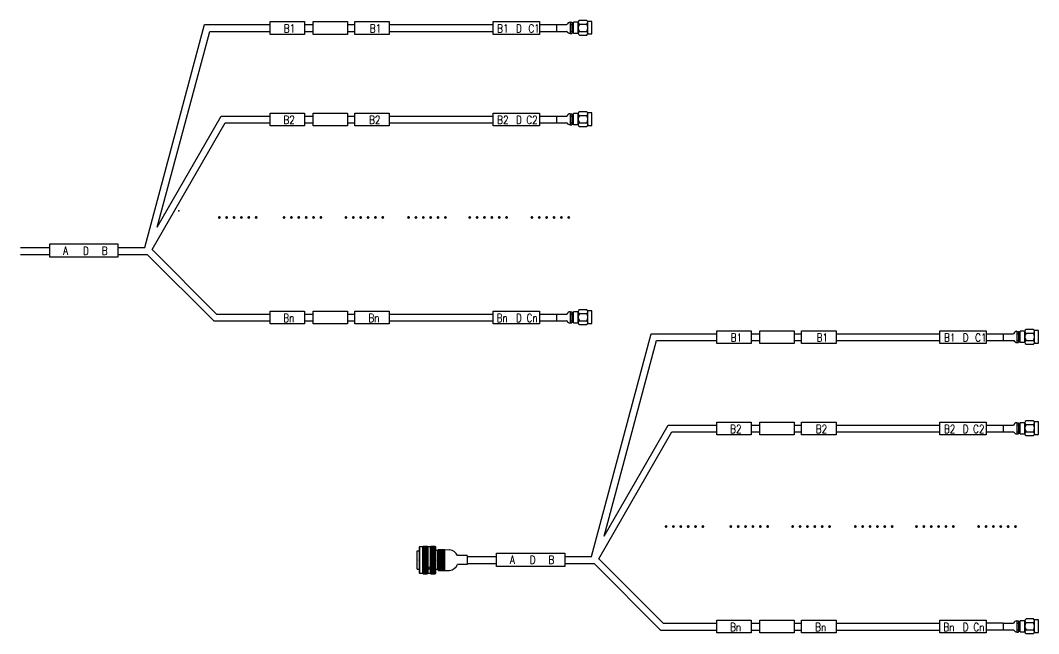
# Model space of a CAD drawing. Header units: inches. Extents: x -3640 to 3889, y -2291 to 954.
# Drawn here: x 89 to 715, y -1075 to -698 of the extents above; entities that cross this region are included whole.
import ezdxf

# ---------------------------------------------------------------- set-up
doc = ezdxf.new("R2010")
doc.units = ezdxf.units.IN
doc.header["$MEASUREMENT"] = 0
doc.layers.add('C', color=2, linetype='Continuous')
doc.styles.add('HZ', font='txt', dxfattribs={"width": 0.8, "bigfont": 'HZDX'})
doc.styles.add('样式 1', font='')
doc.styles.get('样式 1').set_extended_font_data('SimSun')

# ---------------------------------------------------------------- blocks, each defined once
blk = doc.blocks.new('spytjs')
at = {"lineweight": 30}
for p, q in [((-95.65, 94.27), (-55.28, 94.27)), ((-34.11, 94.27), (-28.82, 94.27)), ((-7.65, 94.27), (-3.11, 94.27)), ((18.06, 94.27), (82, 94.27)), ((110.39, 94.27), (120.89, 94.27)), ((120.89, 94.27), (120.89, 90.1)), ((-92.46, 90.1), (-55.28, 90.1)), ((-34.11, 90.1), (-28.82, 90.1)), ((-7.65, 90.1), (-3.11, 90.1)), ((18.06, 90.1), (82, 90.1)), ((110.39, 90.1), (120.89, 90.1)), ((-85.28, 38.03), (-55.28, 38.03)), ((-34.11, 38.03), (-28.82, 38.03)), ((-7.65, 38.03), (-3.11, 38.03)), ((18.06, 38.03), (82, 38.03)), ((110.39, 38.03), (120.89, 38.03)), ((120.89, 38.03), (120.89, 33.87)), ((-82.88, 33.87), (-55.28, 33.87)), ((-34.11, 33.87), (-28.82, 33.87)), ((-7.65, 33.87), (-3.11, 33.87)), ((18.06, 33.87), (82, 33.87)), ((110.39, 33.87), (120.89, 33.87)), ((-208.93, -42.81), (-190.81, -42.81)), ((-148.8, -42.81), (-132.38, -42.81)), ((-208.93, -47.13), (-190.81, -47.13)), ((-148.8, -47.13), (-130.84, -47.13)), ((-88.25, -83.82), (-55.28, -83.82)), ((-34.11, -83.82), (-28.82, -83.82)), ((-7.65, -83.82), (-3.11, -83.82)), ((18.06, -83.82), (82, -83.82)), ((-89.98, -87.99), (-55.28, -87.99)), ((-34.11, -87.99), (-28.82, -87.99)), ((-7.65, -87.99), (-3.11, -87.99)), ((18.06, -87.99), (82, -87.99))]:
    blk.add_line(p, q, dxfattribs=at)
for p, q in [((-208.93, -42.81), (-208.93, -47.13)), ((120.89, -83.82), (110.39, -83.82)), ((120.89, -83.82), (120.89, -87.99)), ((120.89, -87.99), (110.39, -87.99))]:
    blk.add_line(p, q)
at = {"linetype": 'Continuous', "lineweight": 30}
for points in [[(-132.38, -42.81), (-95.65, 94.27)], [(-124.71, -30.25), (-92.46, 90.1)], [(-124.71, -30.25), (-85.28, 38.03)], [(-127.92, -44.15), (-82.88, 33.87)], [(-130.84, -47.13), (-89.98, -87.99)], [(-127.92, -44.15), (-88.25, -83.82)]]:
    blk.add_lwpolyline(points, dxfattribs=at)
at = {"lineweight": 30}
for points in [[(-55.28, 96.11), (-34.11, 96.11), (-34.11, 88.31), (-55.28, 88.31)], [(-28.82, 96.11), (-7.65, 96.11), (-7.65, 88.31), (-28.82, 88.31)], [(82, 96.11), (110.39, 96.11), (110.39, 88.31), (82, 88.31)], [(-55.28, 39.88), (-34.11, 39.88), (-34.11, 32.07), (-55.28, 32.07)], [(-28.82, 39.88), (-7.65, 39.88), (-7.65, 32.07), (-28.82, 32.07)], [(-3.11, 39.88), (18.06, 39.88), (18.06, 32.07), (-3.11, 32.07)], [(82, 39.88), (110.39, 39.88), (110.39, 32.07), (82, 32.07)], [(-190.88, -40.62), (-148.87, -40.62), (-148.87, -48.84), (-190.88, -48.84)], [(-55.28, -81.98), (-34.11, -81.98), (-34.11, -89.78), (-55.28, -89.78)], [(-28.82, -81.98), (-7.65, -81.98), (-7.65, -89.78), (-28.82, -89.78)], [(-3.11, -81.98), (18.06, -81.98), (18.06, -89.78), (-3.11, -89.78)], [(82, -81.98), (110.39, -81.98), (110.39, -89.78), (82, -89.78)]]:
    blk.add_lwpolyline(points, close=True, dxfattribs=at)
blk.add_lwpolyline([(-3.11, 96.11), (18.06, 96.11), (18.06, 88.31), (-3.11, 88.31)], close=True)
at = {"style": 'HZ', "width": 0.8}
for s, p in [('B1', (-46.82, 89.41)), ('B1', (84.43, 89.41)), ('D', (95.98, 89.41)), ('C1', (103.59, 89.41)), ('B2', (-47.12, 33.18)), ('B2', (5.55, 33.18)), ('B2', (84.43, 33.18)), ('D', (95.98, 33.18)), ('C2', (102.33, 33.18)), ('A', (-182.64, -47.24)), ('D', (-170.41, -47.33)), ('B', (-158.91, -47.33)), ('Bn', (-47.19, -88.68)), ('Bn', (5.17, -88.68)), ('Bn', (84.04, -88.68)), ('D', (95.98, -88.68)), ('Cn', (102.5, -88.68))]:
    blk.add_text(s, height=5, dxfattribs=at).set_placement(p)
at = {"lineweight": 20, "style": 'HZ', "width": 0.8}
blk.add_text('B1', height=5, dxfattribs=at).set_placement((6.06, 89.41))
at = {"style": '样式 1'}
for p in [(-88.81, -29.51), (-48.96, -29.51), (-10.89, -29.51), (27.63, -29.51), (65.26, -29.51), (103.51, -29.51)]:
    blk.add_text('……', height=10, dxfattribs=at).set_placement(p)
blk = doc.blocks.new('spytjs-z1')
at = {"lineweight": 30}
h = blk.add_hatch(dxfattribs=at)
h.set_pattern_fill('ANSI37', color=256, scale=3, angle=180, style=0)
h.set_pattern_definition([(315, (-27.04582, 8.43554), (-0.265165, -0.265165), []), (225, (-27.04582, 8.43554), (-0.265165, 0.265165), [])])
h.paths.add_polyline_path([(-27.05, -8.44), (-24.38, -8.44), (-24.38, 8.44), (-27.05, 8.44)])
h = blk.add_hatch(dxfattribs=at)
h.set_pattern_fill('ANSI37', color=256, scale=3, angle=180, style=0)
h.set_pattern_definition([(315, (-22.2578, 8.43554), (-0.265165, -0.265165), []), (225, (-22.2578, 8.43554), (-0.265165, 0.265165), [])])
h.paths.add_polyline_path([(-22.26, -8.44), (-19.59, -8.44), (-19.59, 8.44), (-22.26, 8.44)])
for p, q in [((-29.28, 8.16), (-29.5, 7.94)), ((-29.5, 7.94), (-29.5, -7.94)), ((-27.05, 8.44), (-27.32, 8.16)), ((-27.05, -8.44), (-27.05, 8.44)), ((-24.38, 8.44), (-24.1, 8.16)), ((-22.26, 8.44), (-22.54, 8.16)), ((-22.26, -8.44), (-22.26, 8.44)), ((-19.59, 8.44), (-19.31, 8.16)), ((-19.31, -8.16), (-19.31, 8.16)), ((-17.58, 6.43), (-18.17, 5.84)), ((-17.58, 6.43), (-17.58, -6.43)), ((-17.58, 6.43), (-13.98, 6.43)), ((-13.98, 6.43), (-13.98, -6.43)), ((-13.98, 6.43), (-10.76, 6.38)), ((-30.81, 5.63), (-29.5, 5.63)), ((-30.81, -5.63), (-30.81, 5.63)), ((-18.17, 5.84), (-19.31, 5.84)), ((-18.17, 5.84), (-18.17, -5.84)), ((-17.58, 5.93), (-13.98, 5.93)), ((-17.58, 5.47), (-13.98, 5.47)), ((-17.58, 5), (-13.98, 5)), ((-17.58, 4.53), (-13.98, 4.53)), ((-17.58, 4.02), (-13.98, 4.02)), ((-17.58, 3.56), (-13.98, 3.56)), ((-17.58, 3.09), (-13.98, 3.09)), ((-17.58, 2.63), (-13.98, 2.63)), ((-17.58, 2.11), (-13.98, 2.11)), ((-17.58, 1.65), (-13.98, 1.65)), ((-17.58, 1.18), (-13.98, 1.18)), ((-17.58, 0.72), (-13.98, 0.72)), ((-17.58, 0.21), (-13.98, 0.21)), ((0, 2.79), (-5.92, 2.79)), ((0, 2.79), (0, -2.79)), ((-30.81, -5.63), (-29.5, -5.63)), ((-18.17, -5.84), (-19.31, -5.84)), ((-17.58, -6.43), (-18.17, -5.84)), ((-17.58, -0.26), (-13.98, -0.26)), ((-17.58, -0.72), (-13.98, -0.72)), ((-17.58, -1.24), (-13.98, -1.24)), ((-17.58, -1.7), (-13.98, -1.7)), ((-17.58, -2.17), (-13.98, -2.17)), ((-17.58, -2.63), (-13.98, -2.63)), ((-17.58, -3.15), (-13.98, -3.15)), ((-17.58, -3.61), (-13.98, -3.61)), ((-17.58, -4.08), (-13.98, -4.08)), ((-17.58, -4.54), (-13.98, -4.54)), ((-17.58, -5.05), (-13.98, -5.05)), ((-17.58, -5.52), (-13.98, -5.52)), ((-17.58, -5.98), (-13.98, -5.98)), ((0, -2.79), (-5.92, -2.79)), ((-29.5, -7.94), (-29.28, -8.16)), ((-27.32, -8.16), (-27.05, -8.44)), ((-24.1, -8.16), (-24.38, -8.44)), ((-22.54, -8.16), (-22.26, -8.44)), ((-19.31, -8.16), (-19.59, -8.44)), ((-17.58, -6.43), (-13.98, -6.43)), ((-13.98, -6.43), (-10.76, -6.38))]:
    blk.add_line(p, q, dxfattribs=at)
for points in [[(-29.28, -8.16), (-27.32, -8.16), (-27.32, 8.16), (-29.28, 8.16)], [(-27.05, -8.44), (-24.38, -8.44), (-24.38, 8.44), (-27.05, 8.44)], [(-24.1, -8.16), (-22.54, -8.16), (-22.54, 8.16), (-24.1, 8.16)], [(-22.26, -8.44), (-19.59, -8.44), (-19.59, 8.44), (-22.26, 8.44)]]:
    blk.add_lwpolyline(points, close=True, dxfattribs=at)
for centre, radius, start, end in [((-11.63, 0.16), 6.28, 24.75239, 82.10311), ((-23.32, -5.32), 0.854, 23.70215, 156.29785), ((-23.32, -4.63), 0.854, 203.70215, 336.29785), ((-23.32, -4.45), 0.943, 213.99777, 326.00223), ((-11.63, -0.16), 6.28, 277.89689, 335.24761)]:
    blk.add_arc(centre, radius, start, end, dxfattribs=at)
for p in [(-19.31, 0), (-19.31, 0), (-13.98, 0), (-29.5, 0)]:
    blk.add_point(p, dxfattribs=at)
blk = doc.blocks.new('spytjs-y1')
at = {"lineweight": 30}
for p, q in [((0, 2.08), (6.36, 2.08)), ((0, 2.08), (0, -2.08)), ((0, -2.08), (6.47, -2.08))]:
    blk.add_line(p, q, dxfattribs=at)
for centre, radius, start, end in [((8.68, 1.01), 2.56, 94.99255, 155.10725), ((4.74, -3.56), 2.27, 38.62235, 40.5265), ((8.68, -0.78), 2.56, 212.23378, 265.00745)]:
    blk.add_arc(centre, radius, start, end, dxfattribs=at)
at = {"layer": 'C', "color": 0, "lineweight": 30}
for p, q in [((8.46, 3.55), (8.46, -3.32)), ((8.46, 3.55), (9.48, 3.55)), ((8.46, 2.11), (9.48, 2.11)), ((9.48, 3.55), (9.48, -3.22)), ((9.48, 3.09), (10.54, 3.09)), ((10.54, -3.17), (10.54, 3.56)), ((13.41, 3.56), (10.54, 3.56)), ((13.41, -3.17), (13.41, 3.56)), ((18.65, 4.72), (14.08, 4.72)), ((14.08, 2.46), (18.65, 2.46)), ((21.8, 4.11), (19.33, 4.11)), ((19.33, 3.56), (19.33, 4.11)), ((19.33, -3.17), (19.33, 3.56)), ((21.8, -3.63), (21.8, 4.11)), ((8.46, -2.05), (9.48, -2.05)), ((8.46, -3.32), (9.48, -3.32)), ((9.48, -2.88), (10.54, -2.88)), ((9.48, -3.32), (9.48, -3.13)), ((10.54, -3.17), (13.41, -3.17)), ((14.08, -2.06), (18.65, -2.06)), ((14.08, -4.32), (18.65, -4.32)), ((19.33, -3.17), (19.33, -3.63)), ((19.33, -3.63), (21.8, -3.63))]:
    blk.add_line(p, q, dxfattribs=at)
for centre, radius, start, end in [((14.68, 3.59), 1.28, 118.00168, 241.99832), ((17.51, 0.2), 4.1, 146.59685, 213.40315), ((18.05, 3.59), 1.28, 298.00168, 61.99832), ((15.23, 0.2), 4.1, 326.59685, 33.40315), ((14.68, -3.19), 1.28, 118.00168, 241.99832), ((18.05, -3.19), 1.28, 298.00168, 61.99832)]:
    blk.add_arc(centre, radius, start, end, dxfattribs=at)
blk = doc.blocks.new('spytjs-y2')
at = {"lineweight": 30}
for p, q in [((0, 2.08), (6.36, 2.08)), ((0, 2.08), (0, -2.08)), ((0, -2.08), (6.47, -2.08))]:
    blk.add_line(p, q, dxfattribs=at)
for centre, radius, start, end in [((8.68, 1.01), 2.56, 94.99255, 155.10725), ((4.74, -3.56), 2.27, 38.62235, 40.5265), ((8.68, -0.78), 2.56, 212.23378, 265.00745)]:
    blk.add_arc(centre, radius, start, end, dxfattribs=at)
at = {"layer": 'C', "color": 0, "lineweight": 30}
for p, q in [((8.46, 3.55), (8.46, -3.32)), ((8.46, 3.55), (9.48, 3.55)), ((8.46, 2.11), (9.48, 2.11)), ((9.48, 3.55), (9.48, -3.22)), ((9.48, 3.09), (10.54, 3.09)), ((10.54, -3.17), (10.54, 3.56)), ((13.41, 3.56), (10.54, 3.56)), ((13.41, -3.17), (13.41, 3.56)), ((18.65, 4.72), (14.08, 4.72)), ((14.08, 2.46), (18.65, 2.46)), ((21.8, 4.11), (19.33, 4.11)), ((19.33, 3.56), (19.33, 4.11)), ((19.33, -3.17), (19.33, 3.56)), ((21.8, -3.63), (21.8, 4.11)), ((8.46, -2.05), (9.48, -2.05)), ((8.46, -3.32), (9.48, -3.32)), ((9.48, -2.88), (10.54, -2.88)), ((9.48, -3.32), (9.48, -3.13)), ((10.54, -3.17), (13.41, -3.17)), ((14.08, -2.06), (18.65, -2.06)), ((14.08, -4.32), (18.65, -4.32)), ((19.33, -3.17), (19.33, -3.63)), ((19.33, -3.63), (21.8, -3.63))]:
    blk.add_line(p, q, dxfattribs=at)
for centre, radius, start, end in [((14.68, 3.59), 1.28, 118.00168, 241.99832), ((17.51, 0.2), 4.1, 146.59685, 213.40315), ((18.05, 3.59), 1.28, 298.00168, 61.99832), ((15.23, 0.2), 4.1, 326.59685, 33.40315), ((14.68, -3.19), 1.28, 118.00168, 241.99832), ((18.05, -3.19), 1.28, 298.00168, 61.99832)]:
    blk.add_arc(centre, radius, start, end, dxfattribs=at)
blk = doc.blocks.new('spytjs-y3')
at = {"lineweight": 30}
for p, q in [((0, 2.08), (6.36, 2.08)), ((0, 2.08), (0, -2.08)), ((0, -2.08), (6.47, -2.08))]:
    blk.add_line(p, q, dxfattribs=at)
for centre, radius, start, end in [((8.68, 1.01), 2.56, 94.99255, 155.10725), ((4.74, -3.56), 2.27, 38.62235, 40.5265), ((8.68, -0.78), 2.56, 212.23378, 265.00745)]:
    blk.add_arc(centre, radius, start, end, dxfattribs=at)
at = {"layer": 'C', "color": 0, "lineweight": 30}
for p, q in [((8.46, 3.55), (8.46, -3.32)), ((8.46, 3.55), (9.48, 3.55)), ((8.46, 2.11), (9.48, 2.11)), ((9.48, 3.55), (9.48, -3.22)), ((9.48, 3.09), (10.54, 3.09)), ((10.54, -3.17), (10.54, 3.56)), ((13.41, 3.56), (10.54, 3.56)), ((13.41, -3.17), (13.41, 3.56)), ((18.65, 4.72), (14.08, 4.72)), ((14.08, 2.46), (18.65, 2.46)), ((21.8, 4.11), (19.33, 4.11)), ((19.33, 3.56), (19.33, 4.11)), ((19.33, -3.17), (19.33, 3.56)), ((21.8, -3.63), (21.8, 4.11)), ((8.46, -2.05), (9.48, -2.05)), ((8.46, -3.32), (9.48, -3.32)), ((9.48, -2.88), (10.54, -2.88)), ((9.48, -3.32), (9.48, -3.13)), ((10.54, -3.17), (13.41, -3.17)), ((14.08, -2.06), (18.65, -2.06)), ((14.08, -4.32), (18.65, -4.32)), ((19.33, -3.17), (19.33, -3.63)), ((19.33, -3.63), (21.8, -3.63))]:
    blk.add_line(p, q, dxfattribs=at)
for centre, radius, start, end in [((14.68, 3.59), 1.28, 118.00168, 241.99832), ((17.51, 0.2), 4.1, 146.59685, 213.40315), ((18.05, 3.59), 1.28, 298.00168, 61.99832), ((15.23, 0.2), 4.1, 326.59685, 33.40315), ((14.68, -3.19), 1.28, 118.00168, 241.99832), ((18.05, -3.19), 1.28, 298.00168, 61.99832)]:
    blk.add_arc(centre, radius, start, end, dxfattribs=at)

msp = doc.modelspace()

# ---------------------------------------------------------------- linework, layer by layer
at = {"lineweight": 30}
for p, q in [((201.94, -700.61), (242.32, -700.61)), ((263.48, -700.61), (268.78, -700.61)), ((289.95, -700.61), (294.49, -700.61)), ((315.66, -700.61), (379.59, -700.61)), ((407.98, -700.61), (424.85, -700.61)), ((418.48, -700.61), (418.48, -704.77)), ((205.14, -704.77), (242.32, -704.77)), ((263.48, -704.77), (268.78, -704.77)), ((289.95, -704.77), (294.49, -704.77)), ((315.66, -704.77), (379.59, -704.77)), ((407.98, -704.77), (424.96, -704.77)), ((212.31, -756.84), (242.32, -756.84)), ((263.48, -756.84), (268.78, -756.84)), ((289.95, -756.84), (294.49, -756.84)), ((315.66, -756.84), (379.59, -756.84)), ((407.98, -756.84), (424.85, -756.84)), ((418.48, -756.84), (418.48, -761.01)), ((214.72, -761.01), (242.32, -761.01)), ((263.48, -761.01), (268.78, -761.01)), ((289.95, -761.01), (294.49, -761.01)), ((315.66, -761.01), (379.59, -761.01)), ((407.98, -761.01), (424.96, -761.01)), ((88.67, -837.68), (106.79, -837.68)), ((148.79, -837.68), (165.21, -837.68)), ((88.67, -842), (106.79, -842)), ((148.79, -842), (166.76, -842)), ((207.62, -882.86), (242.32, -882.86)), ((209.34, -878.69), (242.32, -878.69)), ((263.48, -878.69), (268.78, -878.69)), ((263.48, -882.86), (268.78, -882.86)), ((289.95, -878.69), (294.49, -878.69)), ((289.95, -882.86), (294.49, -882.86)), ((315.66, -878.69), (379.59, -878.69)), ((315.66, -882.86), (379.59, -882.86)), ((407.98, -878.69), (424.85, -878.69)), ((407.98, -882.86), (424.96, -882.86)), ((418.48, -878.69), (418.48, -882.86))]:
    msp.add_line(p, q, dxfattribs=at)
at = {"linetype": 'Continuous', "lineweight": 30}
for points in [[(165.21, -837.68), (201.94, -700.61)], [(172.89, -825.12), (205.14, -704.77)], [(172.89, -825.12), (212.31, -756.84)], [(169.68, -839.03), (214.72, -761.01)], [(169.68, -839.03), (209.34, -878.69)], [(166.76, -842), (207.62, -882.86)]]:
    msp.add_lwpolyline(points, dxfattribs=at)
at = {"lineweight": 30}
for points in [[(242.32, -698.76), (263.48, -698.76), (263.48, -706.57), (242.32, -706.57)], [(268.78, -698.76), (289.95, -698.76), (289.95, -706.57), (268.78, -706.57)], [(379.59, -698.76), (407.98, -698.76), (407.98, -706.57), (379.59, -706.57)], [(242.32, -755), (263.48, -755), (263.48, -762.8), (242.32, -762.8)], [(268.78, -755), (289.95, -755), (289.95, -762.8), (268.78, -762.8)], [(294.49, -755), (315.66, -755), (315.66, -762.8), (294.49, -762.8)], [(379.59, -755), (407.98, -755), (407.98, -762.8), (379.59, -762.8)], [(106.72, -835.49), (148.72, -835.49), (148.72, -843.72), (106.72, -843.72)], [(242.32, -876.85), (263.48, -876.85), (263.48, -884.66), (242.32, -884.66)], [(268.78, -876.85), (289.95, -876.85), (289.95, -884.66), (268.78, -884.66)], [(294.49, -876.85), (315.66, -876.85), (315.66, -884.66), (294.49, -884.66)], [(379.59, -876.85), (407.98, -876.85), (407.98, -884.66), (379.59, -884.66)]]:
    msp.add_lwpolyline(points, close=True, dxfattribs=at)
msp.add_lwpolyline([(294.49, -698.76), (315.66, -698.76), (315.66, -706.57), (294.49, -706.57)], close=True)
for centre, radius, start, end in [((427.17, -701.68), 2.56, 94.99255, 155.10725), ((423.23, -706.25), 2.27, 38.62235, 40.5265), ((427.17, -703.47), 2.56, 212.23378, 265.00745), ((427.17, -757.92), 2.56, 94.99255, 155.10725), ((423.23, -762.49), 2.27, 38.62235, 40.5265), ((427.17, -759.7), 2.56, 212.23378, 265.00745), ((427.17, -879.77), 2.56, 94.99255, 155.10725), ((423.23, -884.34), 2.27, 38.62235, 40.5265), ((427.17, -881.56), 2.56, 212.23378, 265.00745)]:
    msp.add_arc(centre, radius, start, end, dxfattribs=at)
msp.add_point((186.23, -815.17), dxfattribs=at)
at = {"layer": 'C', "color": 0, "lineweight": 30}
for p, q in [((426.94, -699.13), (426.94, -706.01)), ((426.94, -700.58), (427.96, -700.58)), ((426.95, -699.13), (427.96, -699.13)), ((427.96, -699.13), (427.96, -705.91)), ((427.96, -699.6), (429.02, -699.6)), ((429.02, -705.86), (429.02, -699.13)), ((431.89, -699.13), (429.02, -699.13)), ((431.89, -705.86), (431.89, -699.13)), ((437.14, -697.97), (432.57, -697.97)), ((432.57, -700.23), (437.14, -700.23)), ((440.29, -698.58), (437.81, -698.58)), ((437.81, -699.13), (437.81, -698.58)), ((437.81, -705.86), (437.81, -699.13)), ((440.29, -706.32), (440.29, -698.58)), ((426.94, -704.74), (427.96, -704.74)), ((426.94, -706.01), (427.96, -706.01)), ((427.96, -705.57), (429.02, -705.57)), ((427.96, -706.01), (427.96, -705.82)), ((429.02, -705.86), (431.89, -705.86)), ((432.57, -704.75), (437.14, -704.75)), ((432.57, -707.01), (437.14, -707.01)), ((437.81, -705.86), (437.81, -706.32)), ((437.81, -706.32), (440.29, -706.32)), ((426.94, -755.37), (426.94, -762.25)), ((426.94, -756.81), (427.96, -756.81)), ((426.95, -755.37), (427.96, -755.37)), ((427.96, -755.37), (427.96, -762.15)), ((427.96, -755.83), (429.02, -755.83)), ((429.02, -762.09), (429.02, -755.36)), ((431.89, -755.36), (429.02, -755.36)), ((431.89, -762.09), (431.89, -755.36)), ((437.14, -754.21), (432.57, -754.21)), ((432.57, -756.47), (437.14, -756.47)), ((440.29, -754.82), (437.81, -754.82)), ((437.81, -755.36), (437.81, -754.82)), ((437.81, -762.09), (437.81, -755.36)), ((440.29, -762.55), (440.29, -754.82)), ((426.94, -760.97), (427.96, -760.97)), ((426.94, -762.25), (427.96, -762.25)), ((427.96, -761.8), (429.02, -761.8)), ((427.96, -762.25), (427.96, -762.06)), ((429.02, -762.09), (431.89, -762.09)), ((432.57, -760.99), (437.14, -760.99)), ((432.57, -763.25), (437.14, -763.25)), ((437.81, -762.09), (437.81, -762.55)), ((437.81, -762.55), (440.29, -762.55)), ((437.14, -876.06), (432.57, -876.06)), ((440.29, -876.67), (437.81, -876.67)), ((437.81, -877.22), (437.81, -876.67)), ((440.29, -884.4), (440.29, -876.67)), ((426.94, -877.22), (426.94, -884.1)), ((426.94, -878.67), (427.96, -878.67)), ((426.94, -882.83), (427.96, -882.83)), ((426.95, -877.22), (427.96, -877.22)), ((427.96, -877.22), (427.96, -884)), ((427.96, -877.69), (429.02, -877.69)), ((429.02, -883.95), (429.02, -877.22)), ((431.89, -877.22), (429.02, -877.22)), ((431.89, -883.95), (431.89, -877.22)), ((432.57, -878.32), (437.14, -878.32)), ((432.57, -882.84), (437.14, -882.84)), ((437.81, -883.95), (437.81, -877.22)), ((426.94, -884.1), (427.96, -884.1)), ((427.96, -883.65), (429.02, -883.65)), ((427.96, -884.1), (427.96, -883.91)), ((429.02, -883.95), (431.89, -883.95)), ((432.57, -885.1), (437.14, -885.1)), ((437.81, -883.95), (437.81, -884.4)), ((437.81, -884.4), (440.29, -884.4))]:
    msp.add_line(p, q, dxfattribs=at)
for centre, radius, start, end in [((433.17, -699.1), 1.28, 118.00168, 241.99832), ((435.99, -702.49), 4.1, 146.59685, 213.40315), ((436.53, -699.1), 1.28, 298.00168, 61.99832), ((433.71, -702.49), 4.1, 326.59685, 33.40315), ((433.17, -705.88), 1.28, 118.00168, 241.99832), ((436.53, -705.88), 1.28, 298.00168, 61.99832), ((433.17, -755.34), 1.28, 118.00168, 241.99832), ((435.99, -758.73), 4.1, 146.59685, 213.40315), ((436.53, -755.34), 1.28, 298.00168, 61.99832), ((433.71, -758.73), 4.1, 326.59685, 33.40315), ((433.17, -762.12), 1.28, 118.00168, 241.99832), ((436.53, -762.12), 1.28, 298.00168, 61.99832), ((433.17, -877.19), 1.28, 118.00168, 241.99832), ((436.53, -877.19), 1.28, 298.00168, 61.99832), ((435.99, -880.58), 4.1, 146.59685, 213.40315), ((433.17, -883.97), 1.28, 118.00168, 241.99832), ((433.71, -880.58), 4.1, 326.59685, 33.40315), ((436.53, -883.97), 1.28, 298.00168, 61.99832)]:
    msp.add_arc(centre, radius, start, end, dxfattribs=at)

# ---------------------------------------------------------------- block references
for name, p in [('spytjs', (572.45, -985.02)), ('spytjs-y1', (693.33, -892.83)), ('spytjs-y2', (693.33, -949.07)), ('spytjs-z1', (363.52, -1029.98)), ('spytjs-y3', (693.33, -1070.92))]:
    msp.add_blockref(name, p)

# ---------------------------------------------------------------- texts
at = {"style": 'HZ', "width": 0.8}
for s, p in [('B1', (250.78, -705.46)), ('B1', (382.02, -705.46)), ('D', (393.58, -705.46)), ('C1', (401.18, -705.46)), ('B2', (250.47, -761.7)), ('B2', (303.15, -761.7)), ('B2', (382.02, -761.7)), ('D', (393.58, -761.7)), ('C2', (399.93, -761.7)), ('A', (114.96, -842.11)), ('D', (127.19, -842.21)), ('B', (138.69, -842.21)), ('Bn', (250.41, -883.55)), ('Bn', (302.77, -883.55)), ('Bn', (381.64, -883.55)), ('D', (393.58, -883.55)), ('Cn', (400.09, -883.55))]:
    msp.add_text(s, height=5, dxfattribs=at).set_placement(p)
at = {"lineweight": 20, "style": 'HZ', "width": 0.8}
msp.add_text('B1', height=5, dxfattribs=at).set_placement((303.65, -705.46))
at = {"style": '样式 1'}
for p in [(208.79, -824.39), (248.63, -824.39), (286.71, -824.39), (325.22, -824.39), (362.86, -824.39), (401.11, -824.39)]:
    msp.add_text('……', height=10, dxfattribs=at).set_placement(p)

doc.saveas('drawing.dxf')
